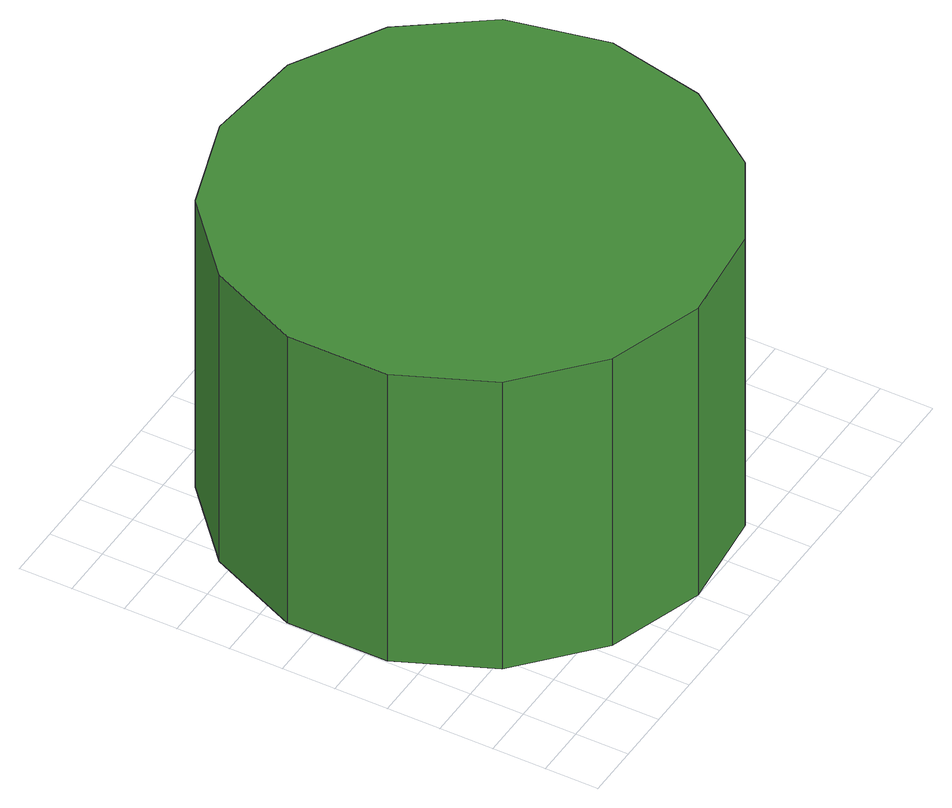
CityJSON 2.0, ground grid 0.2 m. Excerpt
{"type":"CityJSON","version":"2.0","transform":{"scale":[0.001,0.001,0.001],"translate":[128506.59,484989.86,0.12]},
"CityObjects":{
"tree1":{"type":"SolitaryVegetationObject","attributes":{"function":"something"},"geometry":[{"type":"MultiSurface","lod":"1","boundaries":[[[0,1,2,3,4,5,6,7,8,9,10,11,12,13,14]],[[15,16,17,18,19,20,21,22,23,24,25,26,27,28,29]],[[0,29,28,1]],[[1,28,27,2]],[[2,27,26,3]],[[3,26,25,4]],[[4,25,24,5]],[[5,24,23,6]],[[6,23,22,7]],[[7,22,21,8]],[[8,21,20,9]],[[9,20,19,10]],[[10,19,18,11]],[[11,18,17,12]],[[12,17,16,13]],[[13,16,15,14]],[[14,15,29,0]]]}]}
},
"vertices":[
[1817,912,1256],[1738,1284,1256],[1515,1591,1256],[1185,1781,1256],[807,1821,1256],[446,1704,1256],[163,1449,1256],[9,1102,1256],[9,722,1256],[163,374,1256],[446,120,1256],[807,2,1256],[1185,42,1256],[1515,232,1256],[1738,540,1256],[1738,540,6],[1515,232,6],[1185,42,6],[807,2,6],[446,120,6],[163,374,6],[9,722,6],[9,1102,6],[163,1449,6],[446,1704,6],[807,1821,6],[1185,1781,6],[1515,1591,6],[1738,1284,6],[1817,912,6]
]}
